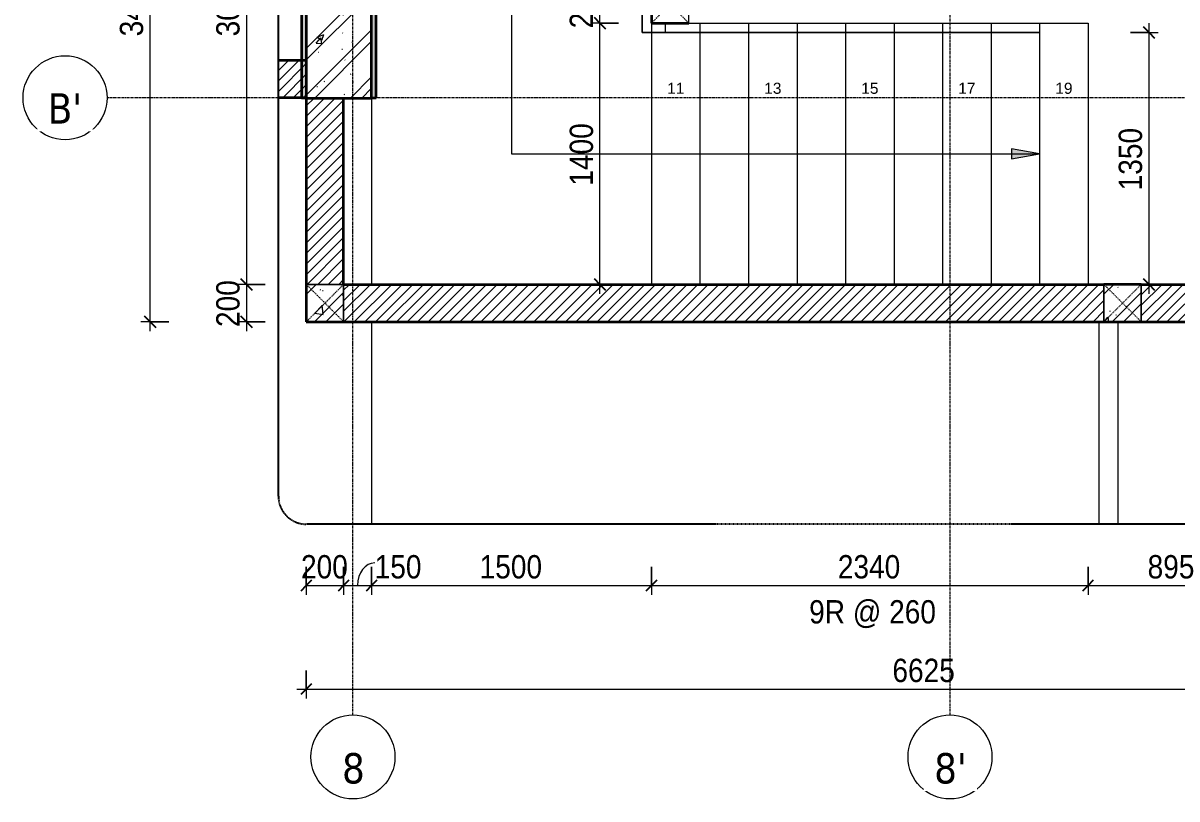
# Model space of a CAD drawing. Header units: millimetres. Extents: x 75584 to 159459, y -5075 to 34550.
# Drawn here: x 75584 to 81769, y 20780 to 24937 of the extents above; entities that cross this region are included whole.
import ezdxf

# ---------------------------------------------------------------- set-up
doc = ezdxf.new("R2010")
doc.units = ezdxf.units.MM
for name, pattern in [('Dash', [6, 3, -3]), ('Dash - Tight', [4.5, 3, -1.5]), ('Grid Line', [22.225, 12.7, -3.175, 3.175, -3.175]), ('Hidden', [7.14375, 4.7625, -2.38125]), ('IMPORT-CENTER _3_', [10.16, 6.35, -1.27, 1.27, -1.27]), ('Overhead', [3.96875, 2.38125, -1.5875])]:
    doc.linetypes.add(name, pattern=pattern)
for name, color, linetype, lineweight in [('0-1', 7, 'Continuous', 5), ('A-ANNO-DIMS', 211, 'Continuous', 9), ('A-ANNO-DIMS-50', 211, 'Continuous', 9), ('A-DETL-GENF-1', 92, 'Dash - Tight', 18), ('A-DETL-GENF-2', 254, 'Continuous', 18), ('A-DETL-GENF-3', 92, 'Hidden', 25), ('A-DETL-MEDM', 33, 'Continuous', 35), ('A-FLOR', 192, 'Continuous', 18), ('A-FLOR-1', 7, 'Continuous', 18), ('A-FLOR-HRAL', 11, 'Continuous', 18), ('A-WALL', 113, 'Continuous', 18), ('A-WALL-1', 113, 'Continuous', 35), ('A-WALL-PATT-1', 111, 'Continuous', 18), ('G-IMPT', 8, 'Continuous', 18), ('G-IMPT-1', 8, 'Continuous', 25), ('G-IMPT-2', 8, 'IMPORT-CENTER _3_', 18), ('M-EQPM', 50, 'Continuous', 18), ('S-COLS', 52, 'Continuous', 18), ('S-COLS-1', 9, 'Continuous', 5), ('S-COLS-2', 250, 'Continuous', 35), ('S-COLS-3', 52, 'Dash', 18), ('S-COLS-4', 254, 'Continuous', 18), ('S-COLS-5', 52, 'Continuous', 35), ('S-COLS-HDLN', 52, 'Dash', 18), ('S-GRID-1', 1, 'Grid Line', 9), ('S-GRID-IDEN', 1, 'Continuous', 9), ('S-STRS', 31, 'Continuous', 18), ('S-STRS-ANNO', 31, 'Continuous', 18), ('S-STRS-MBND', 31, 'Overhead', 18)]:
    doc.layers.add(name, color=color, linetype=linetype, lineweight=lineweight)
doc.styles.add('Arial', font='arial.ttf', dxfattribs={"height": 59.53})
doc.styles.add('Tahoma_B', font='tahomabd.ttf', dxfattribs={"height": 162.5})
doc.styles.add('UTM Avo', font='', dxfattribs={"width": 0.9, "height": 125})
doc.styles.get('UTM Avo').set_extended_font_data('UTM Avo')
doc.dimstyles.new('1_Dim_chi_tiet_2_5', dxfattribs={"dimscale": 304.8, "dimtxt": 124.912619, "dimasz": 0.19685, "dimexe": 0.164042, "dimexo": 0.0625, "dimgap": 0.016404, "dimtad": 1, "dimdec": 0, "dimrnd": 5, "dimzin": 0, "dimdsep": 46, "dimtxsty": 'UTM Avo', "dimblk1": 'OBLIQUE', "dimblk2": 'OBLIQUE', "dimsah": 1, "dimcen": 0.09, "dimdle": 0.164042, "dimazin": 0, "dimtfac": 1, "dimtdec": 4, "dimtix": 1, "dimtmove": 0, "dimatfit": 3, "dimfxl": 0.328084, "dimfxlon": 1, "dimtvp": 1, "dimtolj": 1, "dimtzin": 0, "dimarcsym": 2})
doc.dimstyles.new('1_Dim_chi_tiet_2_5_1', dxfattribs={"dimscale": 304.8, "dimtxt": 124.912619, "dimasz": 0.19685, "dimexe": 0.164042, "dimexo": 0.0625, "dimgap": 0.016404, "dimtad": 1, "dimdec": 0, "dimrnd": 5, "dimzin": 0, "dimdsep": 46, "dimtxsty": 'UTM Avo', "dimblk1": 'OBLIQUE', "dimblk2": 'OBLIQUE', "dimsah": 1, "dimcen": 0.09, "dimdle": 0.164042, "dimazin": 0, "dimtfac": 1, "dimtdec": 4, "dimtix": 1, "dimtmove": 1, "dimatfit": 3, "dimfxl": 0.328084, "dimfxlon": 1, "dimtvp": 1, "dimtolj": 1, "dimtzin": 0, "dimarcsym": 2})
pattern_1 = [(45, (0, 0), (-28.284271, 28.284271), [])]
pattern_2 = [(50, (0, 0), (364.3679, -31.8783), [38.1, -419.1]), (355, (0, 0), (-70.4859, 382.1133), [30.48, -335.28]), (100.451, (30.36, -2.66), (293.885, 350.2334), [32.38, -356.18]), (46.184, (0, 101.6), (542.1585, -84.0858), [57.15, -628.65]), (96.636, (45.2, 94.6), (474.805, 494.8554), [48.57, -534.27]), (351.184, (0, 101.6), (474.8102, 494.85), [45.72, -502.92]), (21, (50.8, 76.2), (303.2285, -204.5305), [38.1, -419.1]), (326, (50.8, 76.2), (123.6039, 368.376), [30.48, -335.28]), (71.451, (76.07, 59.16), (426.8341, 163.8427), [32.38, -356.18]), (37.5, (0, 0), (6.17665, 169.11015), [3.353, -327.863, 3.353, -337.007, -336.55]), (37.5, (0, 0), (6.17665, 169.11015), [-671.576, 3.353, -333.197]), (7.5, (0, 0), (133.63888, 200.3615), [3.353, -190.703, 3.353, -320.243, -128.27]), (7.5, (0, 0), (133.63888, 200.3615), [-517.652, 3.353, -124.917]), (327.5, (-113.28, 0), (271.18182, -11.45836), [3.353, -123.647, 3.353, -392.887, -525.78]), (327.5, (-113.28, 0), (271.18182, -11.45836), [-523.24, 3.353, -522.427]), (317.5, (-164.08, 0), (296.2585, 50.85285), [3.353, -161.747, 3.353, -259.791, -373.38]), (317.5, (-164.08, 0), (296.2585, 50.85285), [-428.244, 3.353, -370.027]), (45, (0, 0), (-125.7236, 125.7236), []), (45, (0, 190.5), (-125.7236, 125.7236), [])]

# ---------------------------------------------------------------- blocks, each defined once
blk = doc.blocks.new('NCV_TKTC_KET CAU_rvt-1-TKCS_THANG BỘ TB3 - MẶT BẰNG TẦNG 1')
at = {"layer": 'S-COLS-1'}
blk.add_hatch(color=256, dxfattribs=at).paths.add_polyline_path([(77477.6, 24536.9), (77477.6, 25536.9), (77077.6, 25536.9), (77077.6, 24536.9), (77102.6, 24536.9), (77102.6, 25236.9), (77452.6, 25236.9), (77452.6, 24536.9)])
at = {"layer": 'A-FLOR-1'}
blk.add_line((81032.6, 24886.5), (81032.6, 23536.9), dxfattribs=at)
at = {"layer": 'S-COLS-2'}
for p, q in [((77077.6, 25536.9), (77077.6, 24536.9)), ((77477.6, 24536.9), (77477.6, 25536.9)), ((77077.6, 24536.9), (77102.6, 24536.9)), ((77452.6, 24536.9), (77477.6, 24536.9))]:
    blk.add_line(p, q, dxfattribs=at)
blk = doc.blocks.new('Top Rail Type - Top Rail_Internal_-702148-TKCS_THANG BỘ TB3 - MẶT BẰNG TẦNG 1')
at = {"layer": 'A-FLOR-HRAL'}
for p, q in [((78902.2, 25187.3), (79027.2, 25187.3)), ((78902.2, 25062.3), (78902.2, 25187.3)), ((79027.2, 25187.3), (80035.5, 25187.3)), ((79027.2, 25187.3), (79027.2, 25137.3)), ((79027.2, 25137.3), (78952.2, 25137.3)), ((78952.2, 25137.3), (78952.2, 25062.3)), ((80058.8, 25137.3), (79027.2, 25137.3)), ((78902.2, 25011.5), (78902.2, 25062.3)), ((78952.2, 25062.3), (78952.2, 25011.5)), ((78902.2, 25011.5), (78952.2, 25011.5)), ((78902.2, 24886.5), (78902.2, 25011.5)), ((78952.2, 25011.5), (78952.2, 24936.5)), ((78952.2, 24936.5), (79027.2, 24936.5)), ((79027.2, 24886.5), (79027.2, 24936.5)), ((79027.2, 24936.5), (81032.6, 24936.5)), ((81032.6, 24936.5), (81032.6, 24886.5)), ((79027.2, 24886.5), (78902.2, 24886.5)), ((81032.6, 24886.5), (79027.2, 24886.5))]:
    blk.add_line(p, q, dxfattribs=at)
blk = doc.blocks.new('Top Rail Type - Top Rail_Internal_-V1-TKCS_THANG BỘ TB3 - MẶT BẰNG TẦNG 1')
at = {"layer": 'A-FLOR-HRAL'}
for p, q in [((78902.2, 25187.3), (78902.2, 25011.5)), ((79027.2, 25187.3), (78902.2, 25187.3)), ((80035.5, 25187.3), (79027.2, 25187.3)), ((78952.2, 25137.3), (78952.2, 25011.5)), ((79027.2, 25137.3), (78952.2, 25137.3)), ((80058.8, 25137.3), (79027.2, 25137.3)), ((78902.2, 25011.5), (78902.2, 24886.5)), ((78952.2, 25011.5), (78952.2, 24936.5)), ((78952.2, 24936.5), (79027.2, 24936.5)), ((79027.2, 24936.5), (81032.6, 24936.5)), ((81032.6, 24936.5), (81032.6, 24886.5)), ((78902.2, 24886.5), (79027.2, 24886.5)), ((79027.2, 24886.5), (81032.6, 24886.5))]:
    blk.add_line(p, q, dxfattribs=at)
blk = doc.blocks.new('TKTC_XREF_251221_MB TANG 1 - TKTC_XREF_260130_MB TANG 1_dwg_CUM U_DN100-4202112-TKCS_THANG BỘ TB3 - MẶT BẰNG TẦNG 1')
at = {"layer": 'G-IMPT'}
blk.add_hatch(color=256, dxfattribs=at).paths.add_polyline_path([(0, 61), (0, 57), (14.8, 55.1), (28.5, 49.4), (40.3, 40.3), (49.4, 28.5), (55.1, 14.8), (57, 0), (55.1, -14.8), (49.4, -28.5), (38.4, -41.8), (28.5, -49.4), (14.8, -55.1), (0, -57), (0, -61), (15.8, -58.9), (30.5, -52.8), (44.2, -41.8), (52.8, -30.5), (58.9, -15.8), (61, 0), (58.9, 15.8), (52.8, 30.5), (43.1, 43.1), (30.5, 52.8), (15.8, 58.9)])
for p, q in [((-79.1, 66.6), (-79.1, 63.4)), ((-76.6, 66.6), (-76.6, 63.4)), ((-74.6, 66.6), (-74.6, 63.4)), ((-72.7, 69.3), (-72.7, 60.7)), ((-66.9, 67.9), (-71.7, 67.9)), ((-66.9, 62.1), (-71.7, 62.1)), ((-66.9, 70.8), (-66.9, 72.1)), ((-65, 69), (0, 69)), ((-79.1, -63.4), (-79.1, -66.6)), ((-76.6, -63.4), (-76.6, -66.6)), ((-74.6, -63.4), (-74.6, -66.6)), ((-72.7, -60.7), (-72.7, -69.3)), ((-66.9, -62.1), (-71.7, -62.1)), ((-66.9, -67.9), (-71.7, -67.9)), ((-65, -69), (0, -69))]:
    blk.add_line(p, q, dxfattribs=at)
at = {"layer": 'G-IMPT', "flags": 128}
for points in [[(-72.7, 67.6), (-78.1, 67.6), (-78.1, 62.4), (-72.7, 62.4)], [(-71.7, 59.2), (-66.9, 59.2), (-66.9, 70.8), (-71.7, 70.8)], [(-65, 72.2), (-65, 57.3), (-66.9, 57.3), (-66.9, 59.2)], [(-65, 61), (0, 61), (0, 57)], [(-72.7, -62.4), (-78.1, -62.4), (-78.1, -67.6), (-72.7, -67.6)], [(-71.7, -70.8), (-66.9, -70.8), (-66.9, -59.2), (-71.7, -59.2)], [(-66.9, -59.2), (-66.9, -57.3), (-65, -57.3), (-65, -72.7), (-66.9, -72.7), (-66.9, -70.8)], [(-65, -61), (0, -61), (0, -57)]]:
    blk.add_lwpolyline(points, dxfattribs=at)
at = {"layer": 'G-IMPT'}
for centre, radius, start, end in [((-78.1, 66.6), 0.96, 90, 180), ((-78.1, 63.4), 0.96, 180, 270), ((-71.1, 69.3), 1.56, 112.61986, 247.38014), ((-67.9, 65), 4.8, 143.1301, 216.8699), ((-71.1, 60.7), 1.56, 112.61986, 247.38014), ((0, 0), 69, 270, 90), ((0, 0), 61, 270, 90), ((0, 0), 57, 270, 90), ((-78.1, -63.4), 0.96, 90, 180), ((-78.1, -66.6), 0.96, 180, 270), ((-71.1, -60.7), 1.56, 112.61986, 247.38014), ((-67.9, -65), 4.8, 143.1301, 216.8699), ((-71.1, -69.3), 1.56, 112.61986, 247.38014)]:
    blk.add_arc(centre, radius, start, end, dxfattribs=at)
blk = doc.blocks.new('TKTC_XREF_251221_MB TANG 1 - TKTC_XREF_260130_MB TANG 1_dwg_$cc-4202116-TKCS_THANG BỘ TB3 - MẶT BẰNG TẦNG 1')
at = {"layer": 'G-IMPT'}
blk.add_circle((0, 0), 0.5, dxfattribs=at)
for centre, radius, start, end in [((0, 0), 0.5, 90, 270), ((0.188, 0.25), 0.313, 126.8699, 233.1301), ((-0.188, -0.25), 0.313, 306.8699, 53.1301)]:
    blk.add_arc(centre, radius, start, end, dxfattribs=at)
at = {"layer": 'G-IMPT-2'}
for p, q in [((-0.673, 0), (0.673, 0)), ((0, -0.673), (0, 0.637))]:
    blk.add_line(p, q, dxfattribs=at)
blk = doc.blocks.new('TKTC_XREF_251221_MB TANG 1 - TKTC_XREF_260130_MB TANG 1_dwg_$cc-4202122-TKCS_THANG BỘ TB3 - MẶT BẰNG TẦNG 1')
at = {"layer": 'G-IMPT'}
blk.add_circle((0, 0), 0.5, dxfattribs=at)
for centre, radius, start, end in [((0, 0), 0.5, 90, 270), ((0.188, 0.25), 0.313, 126.8699, 233.1301), ((-0.188, -0.25), 0.313, 306.8699, 53.1301)]:
    blk.add_arc(centre, radius, start, end, dxfattribs=at)
at = {"layer": 'G-IMPT-2'}
for p, q in [((-0.673, 0), (0.673, 0)), ((0, -0.673), (0, 0.637))]:
    blk.add_line(p, q, dxfattribs=at)
blk = doc.blocks.new('TKTC_XREF_251221_MB TANG 1 - TKTC_XREF_260130_MB TANG 1_dwg-4202109-TKCS_THANG BỘ TB3 - MẶT BẰNG TẦNG 1')
at = {"layer": 'G-IMPT', "flags": 128}
blk.add_lwpolyline([(-125149.2, -374609.3), (-125149.5, -374493.6), (-125099.5, -374493.9), (-125099.2, -374609.3)], dxfattribs=at)
at = {"layer": 'G-IMPT-1'}
blk.add_line((-120929.1, -378007.7), (-119709.1, -378007.7), dxfattribs=at)
at = {"extrusion": (0, 0, -1), "xscale": 90.00000000005119, "yscale": 90.00000000005119, "zscale": -90.0000000000512, "rotation": 180.3740267799373}
for name in ['TKTC_XREF_251221_MB TANG 1 - TKTC_XREF_260130_MB TANG 1_dwg_$cc-4202116-TKCS_THANG BỘ TB3 - MẶT BẰNG TẦNG 1', 'TKTC_XREF_251221_MB TANG 1 - TKTC_XREF_260130_MB TANG 1_dwg_$cc-4202122-TKCS_THANG BỘ TB3 - MẶT BẰNG TẦNG 1']:
    blk.add_blockref(name, (125202.6, -374552), dxfattribs=at)
at = {"xscale": 0.7894736842105242, "yscale": 0.7894736842105242, "zscale": 0.7894736842105242, "rotation": 179.6259732184666}
blk.add_blockref('TKTC_XREF_251221_MB TANG 1 - TKTC_XREF_260130_MB TANG 1_dwg_CUM U_DN100-4202112-TKCS_THANG BỘ TB3 - MẶT BẰNG TẦNG 1', (-125200.7, -374552), dxfattribs=at)
blk.add_blockref('TKTC_XREF_251221_MB TANG 1 - TKTC_XREF_260130_MB TANG 1_dwg_CUM U_DN100-4202112-TKCS_THANG BỘ TB3 - MẶT BẰNG TẦNG 1', (-125200.7, -374552), dxfattribs=at)
blk = doc.blocks.new('TKTC_XREF_251221_MB TANG 1 - TKTC_XREF_251221_MB TANG 1-2038492-TKCS_THANG BỘ TB3 - MẶT BẰNG TẦNG 1')
blk.add_blockref('TKTC_XREF_251221_MB TANG 1 - TKTC_XREF_260130_MB TANG 1_dwg-4202109-TKCS_THANG BỘ TB3 - MẶT BẰNG TẦNG 1', (169499.1, 384109.7))
blk = doc.blocks.new('G1_SOF - BO TRU - 200x200-3050151-TKCS_THANG BỘ TB3 - MẶT BẰNG TẦNG 1')
at = {"layer": 'S-COLS-HDLN'}
for p, q in [((-100, 100), (100, -100)), ((100, 100), (-100, -100))]:
    blk.add_line(p, q, dxfattribs=at)
blk = doc.blocks.new('BORDER VIEW - BORDER VIEW-1918780-TKCS_THANG BỘ TB3 - MẶT BẰNG TẦNG 1')
at = {"layer": 'A-DETL-GENF-3'}
for p, q in [((5624.7, 6914.2), (5624.7, 150)), ((5474.7, 0), (150, 0))]:
    blk.add_line(p, q, dxfattribs=at)
blk.add_arc((5474.7, 150), 150, 270, 0, dxfattribs=at)
blk = doc.blocks.new('Grid - M_Grid Head - Circle-353313-TKCS_THANG BỘ TB3 - MẶT BẰNG TẦNG 1')
at = {"layer": 'S-GRID-IDEN'}
blk.add_circle((0, 0), 4.5, dxfattribs=at)
blk = doc.blocks.new('DIMBLOCK1-TKCS_THANG BỘ TB3 - MẶT BẰNG TẦNG 1')
at = {"layer": 'A-ANNO-DIMS-50'}
for p, q in [((78776.6, 24936.9), (78626.6, 24936.9)), ((78676.6, 23486.9), (78676.6, 24936.9)), ((78676.6, 24936.9), (78776.6, 24936.9)), ((78576.6, 23536.9), (78726.6, 23536.9)), ((78676.6, 23536.9), (78576.6, 23536.9))]:
    blk.add_line(p, q, dxfattribs=at)
at = {"layer": 'A-ANNO-DIMS-50', "lineweight": 25}
for p, q in [((78676.6, 24936.9), (78646.6, 24966.9)), ((78676.6, 24936.9), (78706.6, 24906.9)), ((78676.6, 23536.9), (78646.6, 23566.9)), ((78676.6, 23536.9), (78706.6, 23506.9))]:
    blk.add_line(p, q, dxfattribs=at)
at = {"layer": 'A-ANNO-DIMS-50', "color": 0, "insert": (78514.2, 24065.8), "char_height": 125, "width": 410.824, "attachment_point": 1, "rotation": 90, "line_spacing_factor": 1.110334, "style": 'UTM Avo'}
blk.add_mtext('1400', dxfattribs=at)
blk = doc.blocks.new('_Oblique')
at = {"color": 0, "linetype": 'ByBlock', "lineweight": -2}
blk.add_line((-0.5, -0.5), (0.5, 0.5), dxfattribs=at)
blk = doc.blocks.new('DIMBLOCK2-TKCS_THANG BỘ TB3 - MẶT BẰNG TẦNG 1')
at = {"layer": 'A-ANNO-DIMS-50'}
for p, q in [((78776.6, 25137.3), (78626.6, 25137.3)), ((78676.6, 24936.9), (78676.6, 25137.3)), ((78676.6, 25137.3), (78776.6, 25137.3)), ((78776.6, 24936.9), (78626.6, 24936.9)), ((78676.6, 24936.9), (78776.6, 24936.9))]:
    blk.add_line(p, q, dxfattribs=at)
at = {"layer": 'A-ANNO-DIMS-50', "lineweight": 25}
for p, q in [((78676.6, 25137.3), (78646.6, 25167.3)), ((78676.6, 25137.3), (78706.6, 25107.3)), ((78676.6, 24936.9), (78646.6, 24966.9)), ((78676.6, 24936.9), (78706.6, 24906.9))]:
    blk.add_line(p, q, dxfattribs=at)
at = {"layer": 'A-ANNO-DIMS-50', "color": 0, "insert": (78514.2, 24908.8), "char_height": 125, "width": 308.118, "attachment_point": 1, "rotation": 90, "line_spacing_factor": 1.110334, "style": 'UTM Avo'}
blk.add_mtext('200', dxfattribs=at)
blk = doc.blocks.new('DIMBLOCK11-TKCS_THANG BỘ TB3 - MẶT BẰNG TẦNG 1')
at = {"layer": 'A-ANNO-DIMS-50'}
for p, q in [((77102.6, 22024.3), (77102.6, 21874.3)), ((77102.6, 21924.3), (77102.6, 22024.3)), ((77302.6, 22024.3), (77302.6, 21874.3)), ((77302.6, 21924.3), (77302.6, 22024.3)), ((77102.6, 21924.3), (77302.6, 21924.3))]:
    blk.add_line(p, q, dxfattribs=at)
at = {"layer": 'A-ANNO-DIMS-50', "lineweight": 25}
for p, q in [((77102.6, 21924.3), (77072.6, 21894.3)), ((77102.6, 21924.3), (77132.6, 21954.3)), ((77302.6, 21924.3), (77272.6, 21894.3)), ((77302.6, 21924.3), (77332.6, 21954.3))]:
    blk.add_line(p, q, dxfattribs=at)
at = {"layer": 'A-ANNO-DIMS-50', "color": 0, "insert": (77074.2, 22086.7), "char_height": 125, "width": 308.118, "attachment_point": 1, "line_spacing_factor": 1.110334, "style": 'UTM Avo'}
blk.add_mtext('200', dxfattribs=at)
blk = doc.blocks.new('DIMBLOCK12-TKCS_THANG BỘ TB3 - MẶT BẰNG TẦNG 1')
at = {"layer": 'A-ANNO-DIMS-50'}
for p, q in [((77302.6, 22024.3), (77302.6, 21874.3)), ((77302.6, 21924.3), (77302.6, 22024.3)), ((77452.6, 22024.3), (77452.6, 21874.3)), ((77452.6, 21924.3), (77452.6, 22024.3)), ((77302.6, 21924.3), (77452.6, 21924.3))]:
    blk.add_line(p, q, dxfattribs=at)
at = {"layer": 'A-ANNO-DIMS-50', "lineweight": 25}
for p, q in [((77302.6, 21924.3), (77272.6, 21894.3)), ((77302.6, 21924.3), (77332.6, 21954.3)), ((77452.6, 21924.3), (77422.6, 21894.3)), ((77452.6, 21924.3), (77482.6, 21954.3))]:
    blk.add_line(p, q, dxfattribs=at)
at = {"layer": 'A-ANNO-DIMS-50'}
blk.add_ellipse((77468.9, 21924.3), major_axis=(0, 120.7), ratio=0.756778, start_param=0, end_param=1.570796, dxfattribs=at)
at = {"layer": 'A-ANNO-DIMS-50', "color": 0, "insert": (77468.9, 22086.7), "char_height": 125, "width": 308.118, "attachment_point": 1, "line_spacing_factor": 1.110334, "style": 'UTM Avo'}
blk.add_mtext('150', dxfattribs=at)
blk = doc.blocks.new('DIMBLOCK13-TKCS_THANG BỘ TB3 - MẶT BẰNG TẦNG 1')
at = {"layer": 'A-ANNO-DIMS-50'}
for p, q in [((77452.6, 22024.3), (77452.6, 21874.3)), ((77452.6, 21924.3), (77452.6, 22024.3)), ((78952.6, 22024.3), (78952.6, 21874.3)), ((78952.6, 21924.3), (78952.6, 22024.3)), ((77452.6, 21924.3), (78952.6, 21924.3))]:
    blk.add_line(p, q, dxfattribs=at)
at = {"layer": 'A-ANNO-DIMS-50', "lineweight": 25}
for p, q in [((77452.6, 21924.3), (77422.6, 21894.3)), ((77452.6, 21924.3), (77482.6, 21954.3)), ((78952.6, 21924.3), (78922.6, 21894.3)), ((78952.6, 21924.3), (78982.6, 21954.3))]:
    blk.add_line(p, q, dxfattribs=at)
at = {"layer": 'A-ANNO-DIMS-50', "color": 0, "insert": (78031.4, 22086.7), "char_height": 125, "width": 410.824, "attachment_point": 1, "line_spacing_factor": 1.110334, "style": 'UTM Avo'}
blk.add_mtext('1500', dxfattribs=at)
blk = doc.blocks.new('DIMBLOCK14-TKCS_THANG BỘ TB3 - MẶT BẰNG TẦNG 1')
at = {"layer": 'A-ANNO-DIMS-50'}
for p, q in [((78952.6, 22024.3), (78952.6, 21874.3)), ((78952.6, 21924.3), (78952.6, 22024.3)), ((81292.6, 22024.3), (81292.6, 21874.3)), ((81292.6, 21924.3), (81292.6, 22024.3)), ((78952.6, 21924.3), (81292.6, 21924.3))]:
    blk.add_line(p, q, dxfattribs=at)
at = {"layer": 'A-ANNO-DIMS-50', "lineweight": 25}
for p, q in [((78952.6, 21924.3), (78922.6, 21894.3)), ((78952.6, 21924.3), (78982.6, 21954.3)), ((81292.6, 21924.3), (81262.6, 21894.3)), ((81292.6, 21924.3), (81322.6, 21954.3))]:
    blk.add_line(p, q, dxfattribs=at)
at = {"layer": 'A-ANNO-DIMS-50', "color": 0, "char_height": 125, "attachment_point": 1, "line_spacing_factor": 1.110334, "style": 'UTM Avo'}
for s, insert, width in [('2340', (79951.4, 22086.7), 410.824), ('9R @ 260', (79797.6, 21845.3), 780.01)]:
    blk.add_mtext(s, dxfattribs=dict(at, insert=insert, width=width))
blk = doc.blocks.new('DIMBLOCK15-TKCS_THANG BỘ TB3 - MẶT BẰNG TẦNG 1')
at = {"layer": 'A-ANNO-DIMS-50'}
for p, q in [((81292.6, 22024.3), (81292.6, 21874.3)), ((81292.6, 21924.3), (81292.6, 22024.3)), ((82187.6, 22024.3), (82187.6, 21874.3)), ((82187.6, 21924.3), (82187.6, 22024.3)), ((81292.6, 21924.3), (82187.6, 21924.3))]:
    blk.add_line(p, q, dxfattribs=at)
at = {"layer": 'A-ANNO-DIMS-50', "lineweight": 25}
for p, q in [((81292.6, 21924.3), (81262.6, 21894.3)), ((81292.6, 21924.3), (81322.6, 21954.3)), ((82187.6, 21924.3), (82157.6, 21894.3)), ((82187.6, 21924.3), (82217.6, 21954.3))]:
    blk.add_line(p, q, dxfattribs=at)
at = {"layer": 'A-ANNO-DIMS-50', "color": 0, "insert": (81611.7, 22086.7), "char_height": 125, "width": 308.118, "attachment_point": 1, "line_spacing_factor": 1.110334, "style": 'UTM Avo'}
blk.add_mtext('895', dxfattribs=at)
blk = doc.blocks.new('DIMBLOCK19-TKCS_THANG BỘ TB3 - MẶT BẰNG TẦNG 1')
at = {"layer": 'A-ANNO-DIMS-50'}
for p, q in [((76882.1, 26536.9), (76732.1, 26536.9)), ((76782.1, 26536.9), (76782.1, 23536.9)), ((76782.1, 26536.9), (76882.1, 26536.9)), ((76882.1, 23536.9), (76732.1, 23536.9)), ((76782.1, 23536.9), (76882.1, 23536.9))]:
    blk.add_line(p, q, dxfattribs=at)
at = {"layer": 'A-ANNO-DIMS-50', "lineweight": 25}
for p, q in [((76782.1, 26536.9), (76752.1, 26566.9)), ((76782.1, 26536.9), (76812.1, 26506.9)), ((76782.1, 23536.9), (76752.1, 23566.9)), ((76782.1, 23536.9), (76812.1, 23506.9))]:
    blk.add_line(p, q, dxfattribs=at)
at = {"layer": 'A-ANNO-DIMS-50', "color": 0, "insert": (76619.7, 24865.8), "char_height": 125, "width": 410.824, "attachment_point": 1, "rotation": 90, "line_spacing_factor": 1.110334, "style": 'UTM Avo'}
blk.add_mtext('3000', dxfattribs=at)
blk = doc.blocks.new('DIMBLOCK20-TKCS_THANG BỘ TB3 - MẶT BẰNG TẦNG 1')
at = {"layer": 'A-ANNO-DIMS-50', "lineweight": 25}
for p, q in [((76782.1, 23536.9), (76752.1, 23566.9)), ((76782.1, 23536.9), (76812.1, 23506.9)), ((76782.1, 23336.9), (76752.1, 23366.9)), ((76782.1, 23336.9), (76812.1, 23306.9))]:
    blk.add_line(p, q, dxfattribs=at)
at = {"layer": 'A-ANNO-DIMS-50'}
for p, q in [((76882.1, 23536.9), (76732.1, 23536.9)), ((76782.1, 23536.9), (76782.1, 23286.9)), ((76782.1, 23536.9), (76882.1, 23536.9)), ((76882.1, 23336.9), (76732.1, 23336.9)), ((76782.1, 23336.9), (76882.1, 23336.9))]:
    blk.add_line(p, q, dxfattribs=at)
at = {"layer": 'A-ANNO-DIMS-50', "color": 0, "insert": (76619.7, 23308.6), "char_height": 125, "width": 308.118, "attachment_point": 1, "rotation": 90, "line_spacing_factor": 1.110334, "style": 'UTM Avo'}
blk.add_mtext('200', dxfattribs=at)
blk = doc.blocks.new('DIMBLOCK26-TKCS_THANG BỘ TB3 - MẶT BẰNG TẦNG 1')
at = {"layer": 'A-ANNO-DIMS-50'}
for p, q in [((77102.6, 21469.2), (77102.6, 21319.2)), ((77102.6, 21369.2), (77102.6, 21469.2)), ((83727.6, 21469.2), (83727.6, 21319.2)), ((83727.6, 21369.2), (83727.6, 21469.2)), ((77052.6, 21369.2), (83777.6, 21369.2))]:
    blk.add_line(p, q, dxfattribs=at)
at = {"layer": 'A-ANNO-DIMS-50', "lineweight": 25}
for p, q in [((77102.6, 21369.2), (77132.6, 21399.2)), ((83727.6, 21369.2), (83757.6, 21399.2)), ((77102.6, 21369.2), (77072.6, 21339.2)), ((83727.6, 21369.2), (83697.6, 21339.2))]:
    blk.add_line(p, q, dxfattribs=at)
at = {"layer": 'A-ANNO-DIMS-50', "color": 0, "insert": (80243.9, 21531.6), "char_height": 125, "width": 410.824, "attachment_point": 1, "line_spacing_factor": 1.110334, "style": 'UTM Avo'}
blk.add_mtext('6625', dxfattribs=at)
blk = doc.blocks.new('DIMBLOCK29-TKCS_THANG BỘ TB3 - MẶT BẰNG TẦNG 1')
at = {"layer": 'A-ANNO-DIMS-50'}
for p, q in [((76265.4, 23286.9), (76265.4, 26787.4)), ((76365.4, 26737.4), (76215.4, 26737.4)), ((76265.4, 26737.4), (76365.4, 26737.4)), ((76365.4, 23336.9), (76215.4, 23336.9)), ((76265.4, 23336.9), (76365.4, 23336.9))]:
    blk.add_line(p, q, dxfattribs=at)
at = {"layer": 'A-ANNO-DIMS-50', "lineweight": 25}
for p, q in [((76265.4, 26737.4), (76235.4, 26767.4)), ((76265.4, 26737.4), (76295.4, 26707.4)), ((76265.4, 23336.9), (76235.4, 23366.9)), ((76265.4, 23336.9), (76295.4, 23306.9))]:
    blk.add_line(p, q, dxfattribs=at)
at = {"layer": 'A-ANNO-DIMS-50', "color": 0, "insert": (76103, 24866), "char_height": 125, "width": 410.824, "attachment_point": 1, "rotation": 90, "line_spacing_factor": 1.110334, "style": 'UTM Avo'}
blk.add_mtext('3400', dxfattribs=at)
blk = doc.blocks.new('DIMBLOCK31-TKCS_THANG BỘ TB3 - MẶT BẰNG TẦNG 1')
at = {"layer": 'A-ANNO-DIMS-50'}
for p, q in [((81619.2, 23486.9), (81619.2, 24936.5)), ((81519.2, 24886.5), (81669.2, 24886.5)), ((81619.2, 24886.5), (81519.2, 24886.5)), ((81519.2, 23536.9), (81669.2, 23536.9)), ((81619.2, 23536.9), (81519.2, 23536.9))]:
    blk.add_line(p, q, dxfattribs=at)
at = {"layer": 'A-ANNO-DIMS-50', "lineweight": 25}
for p, q in [((81619.2, 24886.5), (81589.2, 24916.5)), ((81619.2, 24886.5), (81649.2, 24856.5)), ((81619.2, 23536.9), (81589.2, 23566.9)), ((81619.2, 23536.9), (81649.2, 23506.9))]:
    blk.add_line(p, q, dxfattribs=at)
at = {"layer": 'A-ANNO-DIMS-50', "color": 0, "insert": (81456.8, 24040.6), "char_height": 125, "width": 410.824, "attachment_point": 1, "rotation": 90, "line_spacing_factor": 1.110334, "style": 'UTM Avo'}
blk.add_mtext('1350', dxfattribs=at)

msp = doc.modelspace()

# ---------------------------------------------------------------- hatches: boundary and pattern name
at = {"layer": 'A-DETL-GENF-2'}
h = msp.add_hatch(dxfattribs=at)
h.set_pattern_fill('FP_2', color=256, style=0, pattern_type=2)
h.set_pattern_definition(pattern_2)
h.paths.add_polyline_path([(77102.6, 24535.3), (77452.6, 24535.3), (77452.6, 25236.9), (77102.6, 25236.9), (77102.6, 25058.3)])
h.paths.add_polyline_path([(83727.6, 24538.6), (83727.6, 25236.9), (83377.6, 25236.9), (83377.6, 24538.6)])
at = {"layer": 'A-WALL-PATT-1'}
h = msp.add_hatch(dxfattribs=at)
h.set_pattern_fill('FP_1', color=256, style=0, pattern_type=2)
h.set_pattern_definition(pattern_1)
h.paths.add_polyline_path([(77102.6, 24536.9), (77102.6, 24736.9), (76952.6, 24736.9), (76952.6, 24537.4), (77092.6, 24536.9)])
h = msp.add_hatch(dxfattribs=at)
h.set_pattern_fill('FP_1', color=256, style=0, pattern_type=2)
h.set_pattern_definition(pattern_1)
h.paths.add_polyline_path([(77302.6, 23536.9), (77302.6, 24535.3), (77102.6, 24535.3), (77102.6, 23536.9)])
h = msp.add_hatch(dxfattribs=at)
h.set_pattern_fill('FP_1', color=256, style=0, pattern_type=2)
h.set_pattern_definition(pattern_1)
h.paths.add_polyline_path([(83527.6, 23336.9), (83527.6, 23535.3), (83477.6, 23535.3), (83477.6, 23336.9)])
h.paths.add_polyline_path([(81377.6, 23336.9), (81377.6, 23535.3), (77302.6, 23535.3), (77302.6, 23336.9), (80178.9, 23336.9)])
h.paths.add_polyline_path([(81577.6, 23336.9), (82187.6, 23336.9), (82187.6, 23535.3), (81577.6, 23535.3)])
at = {"layer": 'S-COLS-4'}
h = msp.add_hatch(dxfattribs=at)
h.set_pattern_fill('FP_2', color=256, style=0, pattern_type=2)
h.set_pattern_definition(pattern_2)
h.paths.add_polyline_path([(77302.6, 23336.9), (77302.6, 23536.9), (77102.6, 23536.9), (77102.6, 23336.9)])
h = msp.add_hatch(dxfattribs=at)
h.set_pattern_fill('FP_2', color=256, style=0, pattern_type=2)
h.set_pattern_definition(pattern_2)
h.paths.add_polyline_path([(77302.6, 23336.9), (77302.6, 23536.9), (77102.6, 23536.9), (77102.6, 23336.9)])
h = msp.add_hatch(dxfattribs=at)
h.set_pattern_fill('FP_2', color=256, style=0, pattern_type=2)
h.set_pattern_definition(pattern_2)
h.paths.add_polyline_path([(81577.6, 23336.9), (81577.6, 23536.9), (81377.6, 23536.9), (81377.6, 23336.9)])
h = msp.add_hatch(dxfattribs=at)
h.set_pattern_fill('FP_2', color=256, style=0, pattern_type=2)
h.set_pattern_definition(pattern_2)
h.paths.add_polyline_path([(81577.6, 23336.9), (81577.6, 23536.9), (81377.6, 23536.9), (81377.6, 23336.9)])
at = {"layer": 'S-STRS-ANNO'}
msp.add_hatch(color=256, dxfattribs=at).paths.add_polyline_path([(80882.6, 24210.5), (81032.6, 24236.9), (80882.6, 24263.4)])

# ---------------------------------------------------------------- linework, layer by layer
at = {"layer": 'A-DETL-MEDM'}
for p, q in [((77102.6, 25236.9), (77102.6, 24535.3)), ((77452.6, 24535.3), (77452.6, 25236.9)), ((77102.6, 24535.3), (77452.6, 24535.3))]:
    msp.add_line(p, q, dxfattribs=at)
at = {"layer": 'A-FLOR'}
for p, q in [((77452.6, 23336.9), (77452.6, 22252.7)), ((81352.6, 23335.3), (77452.6, 23335.3)), ((81352.6, 22252.7), (81352.6, 23335.3)), ((83552.6, 23335.3), (81452.6, 23335.3)), ((81452.6, 23335.3), (81452.6, 22252.7))]:
    msp.add_line(p, q, dxfattribs=at)
at = {"layer": 'A-WALL'}
for p, q in [((77077.6, 24536.9), (76952.6, 24536.9)), ((77102.6, 23536.9), (81377.6, 23536.9)), ((77302.6, 23535.3), (77302.6, 23336.9)), ((81377.6, 23336.9), (81377.6, 23535.3)), ((81577.6, 23536.9), (82187.6, 23536.9)), ((81577.6, 23535.3), (81577.6, 23336.9))]:
    msp.add_line(p, q, dxfattribs=at)
at = {"layer": 'A-WALL-1'}
for p, q in [((77102.6, 24736.9), (76952.6, 24736.9)), ((76952.6, 24537.4), (77092.6, 24537.4)), ((77092.6, 24537.4), (77092.6, 24536.9)), ((77092.6, 24536.9), (77102.6, 24536.9)), ((77102.6, 24535.3), (77102.6, 23536.9)), ((77302.6, 23536.9), (77302.6, 24535.3)), ((81377.6, 23535.3), (77302.6, 23535.3)), ((82187.6, 23535.3), (81577.6, 23535.3)), ((77302.6, 23336.9), (81377.6, 23336.9)), ((81577.6, 23336.9), (82187.6, 23336.9))]:
    msp.add_line(p, q, dxfattribs=at)
at = {"layer": 'S-COLS'}
for p, q in [((79152.6, 24936.9), (79152.6, 25136.9)), ((77302.6, 23536.9), (77102.6, 23536.9)), ((77302.6, 23336.9), (77302.6, 23535.3)), ((81377.6, 23535.3), (81377.6, 23336.9)), ((81577.6, 23336.9), (81577.6, 23535.3))]:
    msp.add_line(p, q, dxfattribs=at)
at = {"layer": 'S-COLS-5'}
for p, q in [((78952.6, 25136.9), (78952.6, 24936.9)), ((78952.6, 24936.9), (79152.6, 24936.9)), ((77102.6, 23536.9), (77102.6, 23336.9)), ((77302.6, 23535.3), (77302.6, 23536.9)), ((81577.6, 23536.9), (81377.6, 23536.9)), ((81377.6, 23536.9), (81377.6, 23535.3)), ((81577.6, 23535.3), (81577.6, 23536.9)), ((77102.6, 23336.9), (77302.6, 23336.9)), ((81377.6, 23336.9), (81577.6, 23336.9))]:
    msp.add_line(p, q, dxfattribs=at)
at = {"layer": 'S-GRID-1'}
for p, q in [((77352.6, 22480.5), (77352.6, 27587.5)), ((80552.6, 22480.5), (80552.6, 27587.5)), ((77284.4, 24536.9), (76034.4, 24536.9)), ((83852.6, 24536.9), (77284.4, 24536.9)), ((77352.6, 21230.5), (77352.6, 22480.5)), ((80552.6, 21230.5), (80552.6, 22480.5))]:
    msp.add_line(p, q, dxfattribs=at)
at = {"layer": 'S-STRS'}
for p, q in [((79152.6, 24936.9), (79212.6, 24936.9)), ((79212.6, 24936.9), (79472.6, 24936.9)), ((79472.6, 24936.9), (79732.6, 24936.9)), ((79732.6, 24936.9), (79992.6, 24936.9)), ((79992.6, 24936.9), (80252.6, 24936.9)), ((80252.6, 24936.9), (80512.6, 24936.9)), ((80512.6, 24936.9), (80772.6, 24936.9)), ((80772.6, 24936.9), (81032.6, 24936.9)), ((78952.6, 24886.5), (78952.6, 23536.9)), ((79212.6, 24886.5), (79212.6, 23536.9)), ((79472.6, 24886.5), (79472.6, 23536.9)), ((79732.6, 24886.5), (79732.6, 23536.9)), ((79992.6, 24886.5), (79992.6, 23536.9)), ((80252.6, 24886.5), (80252.6, 23536.9)), ((80512.6, 24886.5), (80512.6, 23536.9)), ((80772.6, 24886.5), (80772.6, 23536.9)), ((81032.6, 24886.5), (81032.6, 23536.9)), ((77452.6, 24535.3), (77452.6, 23536.9))]:
    msp.add_line(p, q, dxfattribs=at)
at = {"layer": 'S-STRS-ANNO'}
for p, q in [((78202.6, 25836.9), (78202.6, 24236.9)), ((81032.6, 24236.9), (80882.6, 24263.4)), ((80882.6, 24263.4), (80882.6, 24210.5)), ((78202.6, 24236.9), (78952.6, 24236.9)), ((78952.6, 24236.9), (79212.6, 24236.9)), ((79212.6, 24236.9), (79472.6, 24236.9)), ((79472.6, 24236.9), (79732.6, 24236.9)), ((79732.6, 24236.9), (79992.6, 24236.9)), ((79992.6, 24236.9), (80252.6, 24236.9)), ((80252.6, 24236.9), (80512.6, 24236.9)), ((80512.6, 24236.9), (80772.6, 24236.9)), ((80772.6, 24236.9), (81032.6, 24236.9)), ((80882.6, 24210.5), (81032.6, 24236.9))]:
    msp.add_line(p, q, dxfattribs=at)
at = {"layer": 'S-STRS-MBND'}
for p, q in [((78952.6, 24936.9), (78952.6, 25136.9)), ((78952.6, 24936.9), (78952.6, 23536.9)), ((78952.6, 24936.9), (81292.6, 24936.9)), ((79212.6, 24936.9), (79212.6, 23536.9)), ((79472.6, 24936.9), (79472.6, 23536.9)), ((79732.6, 24936.9), (79732.6, 23536.9)), ((79992.6, 24936.9), (79992.6, 23536.9)), ((80252.6, 24936.9), (80252.6, 23536.9)), ((80512.6, 24936.9), (80512.6, 23536.9)), ((80772.6, 24936.9), (80772.6, 23536.9)), ((81032.6, 24936.9), (81032.6, 23536.9)), ((81292.6, 24936.9), (81292.6, 23536.9)), ((77452.6, 24535.3), (77452.6, 23536.9)), ((77452.6, 23536.9), (78952.6, 23536.9)), ((78952.6, 23536.9), (81292.6, 23536.9))]:
    msp.add_line(p, q, dxfattribs=at)

# ---------------------------------------------------------------- block references
at = {"layer": '0-1'}
msp.add_blockref('NCV_TKTC_KET CAU_rvt-1-TKCS_THANG BỘ TB3 - MẶT BẰNG TẦNG 1', (0, 0), dxfattribs=at)
at = {"layer": 'A-DETL-GENF-1', "rotation": 270.0000000000001}
msp.add_blockref('BORDER VIEW - BORDER VIEW-1918780-TKCS_THANG BỘ TB3 - MẶT BẰNG TẦNG 1', (76952.6, 27877.4), dxfattribs=at)
at = {"layer": 'A-FLOR-HRAL'}
for name in ['Top Rail Type - Top Rail_Internal_-702148-TKCS_THANG BỘ TB3 - MẶT BẰNG TẦNG 1', 'Top Rail Type - Top Rail_Internal_-V1-TKCS_THANG BỘ TB3 - MẶT BẰNG TẦNG 1']:
    msp.add_blockref(name, (0, 0), dxfattribs=at)
at = {"layer": 'M-EQPM'}
msp.add_blockref('TKTC_XREF_251221_MB TANG 1 - TKTC_XREF_251221_MB TANG 1-2038492-TKCS_THANG BỘ TB3 - MẶT BẰNG TẦNG 1', (33652.6, 17236.9), dxfattribs=at)
at = {"layer": 'S-COLS-3'}
for p in [(79052.6, 25036.9), (77202.6, 23436.9), (81477.6, 23436.9)]:
    msp.add_blockref('G1_SOF - BO TRU - 200x200-3050151-TKCS_THANG BỘ TB3 - MẶT BẰNG TẦNG 1', p, dxfattribs=at)
at = {"layer": 'S-GRID-IDEN', "xscale": 49.99999999999998, "yscale": 49.99999999999998, "zscale": 49.99999999999998, "rotation": 89.9999999999998}
msp.add_blockref('Grid - M_Grid Head - Circle-353313-TKCS_THANG BỘ TB3 - MẶT BẰNG TẦNG 1', (75809.4, 24536.9), dxfattribs=at)
at = {"layer": 'S-GRID-IDEN', "xscale": 49.99999999999998, "yscale": 49.99999999999998, "zscale": 49.99999999999998}
for p in [(77352.6, 21005.5), (80552.6, 21005.5)]:
    msp.add_blockref('Grid - M_Grid Head - Circle-353313-TKCS_THANG BỘ TB3 - MẶT BẰNG TẦNG 1', p, dxfattribs=at)

# ---------------------------------------------------------------- texts
at = {"layer": 'S-STRS-ANNO', "char_height": 59.53, "width": 109.886, "attachment_point": 1, "line_spacing_factor": 0.941778, "style": 'Arial'}
for s, insert in [('11', (79036.8, 24617.5)), ('13', (79556.8, 24617.5)), ('15', (80076.8, 24617.5)), ('17', (80596.8, 24617.5)), ('19', (81116.8, 24617.5))]:
    msp.add_mtext(s, dxfattribs=dict(at, insert=insert))

# ---------------------------------------------------------------- dimensions: what is measured, and where the dimension line sits
at = {"layer": 'A-ANNO-DIMS'}
for base, p1, p2, override, picture, middle in [((76265.4344, 26737.3629), (76365.4344, 23336.936), (76365.4344, 26737.3629), {"dimpost": '<>', "dimfxl": 3400.426822}, 'DIMBLOCK29-TKCS_THANG BỘ TB3 - MẶT BẰNG TẦNG 1', (76195.7494, 25037.1494)), ((76782.1, 23536.9), (76882.1, 26536.9), (76882.1, 23536.9), {"dimpost": '<>', "dimfxl": 3000}, 'DIMBLOCK19-TKCS_THANG BỘ TB3 - MẶT BẰNG TẦNG 1', (76712.4, 25036.9)), ((78676.6, 25137.3), (78776.6, 24936.9), (78776.6, 25137.3), {"dimpost": '<>', "dimfxl": 200.4}, 'DIMBLOCK2-TKCS_THANG BỘ TB3 - MẶT BẰNG TẦNG 1', (78606.9, 25037.1)), ((78676.6, 24936.9), (78576.6, 23536.9), (78776.6, 24936.9), {"dimpost": '<>', "dimfxl": 1414.213562}, 'DIMBLOCK1-TKCS_THANG BỘ TB3 - MẶT BẰNG TẦNG 1', (78606.9, 24236.9)), ((81619.2, 24886.5), (81519.2, 23536.9), (81519.2, 24886.5), {"dimpost": '<>', "dimfxl": 1349.6}, 'DIMBLOCK31-TKCS_THANG BỘ TB3 - MẶT BẰNG TẦNG 1', (81549.5, 24211.7)), ((76782.1, 23336.9), (76882.1, 23536.9), (76882.1, 23336.9), {"dimpost": '<>', "dimfxl": 200}, 'DIMBLOCK20-TKCS_THANG BỘ TB3 - MẶT BẰNG TẦNG 1', (76712.4, 23436.9))]:
    dim = msp.add_linear_dim(base=base, p1=p1, p2=p2, angle=90, dimstyle='1_Dim_chi_tiet_2_5', override=override, dxfattribs=at)
    dim.commit()
    dim.dimension.update_dxf_attribs({"geometry": picture, "text_midpoint": middle})
for base, p1, p2, override, picture, middle in [((77302.6, 21924.3), (77102.6, 22024.3), (77302.6, 22024.3), {"dimpost": '<>', "dimfxl": 200}, 'DIMBLOCK11-TKCS_THANG BỘ TB3 - MẶT BẰNG TẦNG 1', (77202.6, 21994)), ((78952.6, 21924.3), (77452.6, 22024.3), (78952.6, 22024.3), {"dimpost": '<>', "dimfxl": 1500}, 'DIMBLOCK13-TKCS_THANG BỘ TB3 - MẶT BẰNG TẦNG 1', (78202.6, 21994)), ((82187.6, 21924.3), (81292.6, 22024.3), (82187.6, 22024.3), {"dimpost": '<>', "dimfxl": 895}, 'DIMBLOCK15-TKCS_THANG BỘ TB3 - MẶT BẰNG TẦNG 1', (81740.1, 21994)), ((83727.6, 21369.2), (77102.6, 21469.2), (83727.6, 21469.2), {"dimpost": '<>', "dimfxl": 6625}, 'DIMBLOCK26-TKCS_THANG BỘ TB3 - MẶT BẰNG TẦNG 1', (80415.1, 21438.9))]:
    dim = msp.add_linear_dim(base=base, p1=p1, p2=p2, dimstyle='1_Dim_chi_tiet_2_5', override=override, dxfattribs=at)
    dim.commit()
    dim.dimension.update_dxf_attribs({"geometry": picture, "text_midpoint": middle})
dim = msp.add_linear_dim(base=(77452.6, 21924.3), p1=(77302.6, 22024.3), p2=(77452.6, 22024.3), dimstyle='1_Dim_chi_tiet_2_5_1', override={"dimpost": '<>', "dimfxl": 150}, dxfattribs=at)
dim.commit()
dim.dimension.update_dxf_attribs({"geometry": 'DIMBLOCK12-TKCS_THANG BỘ TB3 - MẶT BẰNG TẦNG 1', "text_midpoint": (77622.9, 22003.3), "dimtype": 160})
dim = msp.add_linear_dim(base=(81292.6, 21924.3), p1=(78952.6, 22024.3), p2=(81292.6, 22024.3), text='<>\\X9R @ 260', dimstyle='1_Dim_chi_tiet_2_5', override={"dimpost": '<>', "dimfxl": 2340}, dxfattribs=at)
dim.commit()
dim.dimension.update_dxf_attribs({"geometry": 'DIMBLOCK14-TKCS_THANG BỘ TB3 - MẶT BẰNG TẦNG 1', "text_midpoint": (80122.6, 21924.3)})

# ---------------------------------------------------------------- next in the draw order: texts
at = {"layer": 'S-GRID-IDEN', "char_height": 162.5, "attachment_point": 5, "line_spacing_factor": 0.996129, "style": 'Tahoma_B', "bg_fill": 3, "box_fill_scale": 1.25, "bg_fill_color": 256, "bg_fill_true_color": 13158600, "bg_fill_transparency": 0}
for s, insert, width in [("\\pt634.99962,1269.99925,1905.0005,2540.00013,3174.99975,3809.99937,4445.00062,5080.00025,5714.99987,6349.9995,6985.00075,7620.00037,8255,8889.99962,9524.99925,10160.0005,10795.00013,11429.99975,12064.99938,12700.00063,13335.00025,13969.99988,14604.9995,15240.00075,15875.00038,16510,17144.99963,17779.99925,18415.0005,19050.00013,19684.99975,20319.99938;B'", (75809, 24479.7), 215), ('\\pt634.99962,1269.99925,1905.0005,2540.00013,3174.99975,3809.99937,4445.00062,5080.00025,5714.99987,6349.9995,6985.00075,7620.00037,8255,8889.99962,9524.99925,10160.0005,10795.00013,11429.99975,12064.99938,12700.00063,13335.00025,13969.99988,14604.9995,15240.00075,15875.00038,16510,17144.99963,17779.99925,18415.0005,19050.00013,19684.99975,20319.99938;8', (77354.9, 20943.1), 145.5), ("\\pt634.99962,1269.99925,1905.0005,2540.00013,3174.99975,3809.99937,4445.00062,5080.00025,5714.99987,6349.9995,6985.00075,7620.00037,8255,8889.99962,9524.99925,10160.0005,10795.00013,11429.99975,12064.99938,12700.00063,13335.00025,13969.99988,14604.9995,15240.00075,15875.00038,16510,17144.99963,17779.99925,18415.0005,19050.00013,19684.99975,20319.99938;8'", (80554.9, 20943.1), 205)]:
    msp.add_mtext(s, dxfattribs=dict(at, insert=insert, width=width))

doc.saveas('drawing.dxf')
